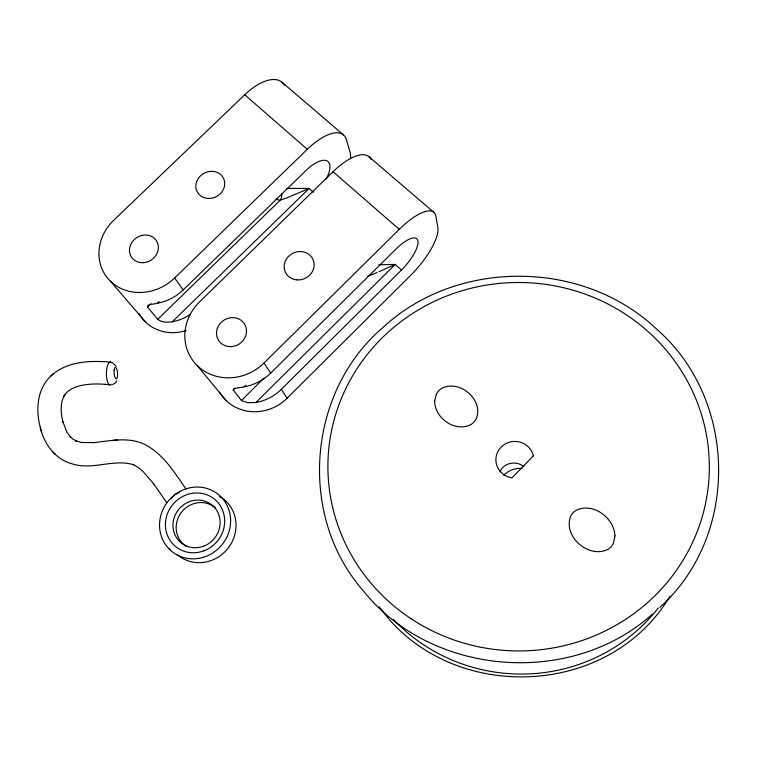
<?xml version="1.0" encoding="UTF-8"?>
<svg xmlns="http://www.w3.org/2000/svg" width="757" height="757" viewBox="0 0 757 757"><rect width="100%" height="100%" fill="white"/><g stroke="black" fill="none" stroke-linecap="round" stroke-linejoin="round"><path stroke-width="1.14" d="M500.017 471.725C503.774 462.357 516.548 460.521 523.929 466.634M105.658 384.405C92.184 383.127 72.047 384.178 64.714 394.917L64.97 394.558C59.595 402.79 60.891 413.407 63.039 422.472L62.812 421.583L66.919 432.19L70.751 437.385L70.127 436.685L73.003 439.164L76.287 441.038L75.52 440.697L81.482 442.476L94.332 442.59L93.745 442.637C110.494 440.829 128.804 436.59 144.748 444.454C163.313 453.831 174.432 472.538 186.033 488.975M110.437 362.139C88.938 360.2 63.446 361.411 48.145 378.869C36.771 392.012 35.976 411.06 40.235 427.175C43.821 443.716 55.233 459.357 72.133 463.852C92.392 470.57 113.692 458.468 133.809 464.798L133.137 464.495L138.9 467.911L143.168 471.611L153.775 483.95M116.815 380.79L115.215 383.042L112.538 384.613M64.146 395.854L63.872 396.299L64.97 394.558M669.973 596.194C608.562 699.6 448.409 704.171 379.21 606.736M170.874 498.721L174.621 494.879L179.693 492.135M659.839 607.407C739.835 535.454 737.555 399.639 656.792 329.295C583.079 259.045 456.509 258.44 382.238 328.141C307.446 392.372 297.766 515.706 362.783 590.167C431.074 676.351 570.693 687.536 652.364 614.192M503.793 475.15C508.458 470.419 515.309 467.798 521.952 468.545M255.885 402.516L395.173 264.43L401.494 270.012L281.301 389.325A44.852 41.758 -32.9 0 1 255.885 402.516L247.596 402.705L241.445 400.529L263.985 378.074M219.549 392.164A43.83 40.916 -33 0 0 287.121 398.201L410.597 275.425A45.467 14.96 -49.2 0 0 437.877 227.516L435.918 216.303A46.432 15.575 -49.3 0 0 399.261 229.362L264.013 363A47.909 44.228 -32.6 0 1 197.643 365.953A47.909 44.228 -32.6 0 1 199.64 301.797L333.052 171.716A45.534 18.14 -49.9 0 1 370.835 159.301M241.36 387.319L244.17 386.855L245.845 385.19M244.17 386.855A46.735 43.281 -32.7 0 0 270.656 373.106L396.006 249.025A27.555 9.179 -49.1 0 1 417.845 240.594A27.555 9.179 -49.1 0 1 401.494 270.012M241.417 400.5L233.222 390.035L234.897 388.379M157.153 303.292L157.456 303.235A45.486 40.906 -33.5 0 0 183.213 289.884L306.263 170.259A26.817 11.251 -49.9 0 1 326.769 160.825A26.817 11.251 -49.9 0 1 326.191 179.144M190.3 314.429A43.707 39.553 -33.7 0 1 172.293 321.782C167.448 322.51 161.714 322.539 157.711 319.34L280.241 200.17L286.752 197.889M172.293 321.782L309.111 188.474L313.398 192.25M284.424 85.267A44.341 21.366 -50.9 0 0 244.729 94.795L113.805 220.202A46.593 41.739 -33.5 0 0 110.683 281.424A46.593 41.739 -33.5 0 0 174.621 278.018L307.314 149.299A45.183 19.105 -50.2 0 1 346.356 139.525L350.018 151.949A44.266 18.367 -50 0 1 350.472 158.629M157.711 319.34L147.511 307.001L150.889 303.727M157.456 303.235L159.14 301.598M53.51 373.655L50.624 376.22M367.438 276.409L377.1 272.52M379.125 271.687L395.173 264.43L378.774 264.799M287.395 197.662L309.111 188.474L286.61 188.427M156.235 303.453C153.851 304.532 146.678 303.718 147.511 307.001M240.612 387.433C238.502 388.275 232.787 387.565 233.222 390.035M113.361 440.319L117.524 439.997M104.996 384.367L109.945 384.859M112.471 362.688L116.162 366.36M168.868 548.711L170.524 549.724M281.822 82.097L343.404 134.85M368.706 156.519L433.752 212.234M244.729 94.795L307.314 149.299M333.052 171.716L399.261 229.362M52.545 451.664L55.214 454.399M110.38 281.131L145.514 322.009M197.312 365.631L225.965 400.387M153.293 483.335L166.691 502.516M174.621 278.018L183.213 289.884M264.013 363L270.656 373.106M281.301 389.325L287.121 398.201M40.235 427.175L41.503 431.585M658.287 607.947A173.031 168.366 6.1 0 1 393.28 619.292M219.653 496.469A36.118 34.065 -50 0 1 228.926 547.065A36.118 34.065 -50 0 1 177.611 554.824M111.393 384.253A11.459 3.832 -89.3 0 1 106.387 373.438A11.459 3.832 -89.3 0 1 111.667 362.745M186.137 546.251A24.186 22.805 -49.9 0 1 181.33 512.442A24.186 22.805 -49.9 0 1 215.385 507.881M186.231 330.487A42.733 38.806 -33.8 0 1 139.023 313.379M281.699 193.584A8.866 7.466 -89.2 0 1 280.241 200.17A35.626 15.377 -50 0 1 276.144 198.959M434.65 400.917C434.527 417.807 454.522 432.332 470.248 424.914A14.497 13.891 -10.5 0 0 476.2 418.858C484.13 400.131 460.01 379.446 442.306 388.104A14.43 13.787 -12.8 0 0 436.392 394.075L434.65 400.917M614.977 535.947L613.388 543.318A15.358 14.78 21 0 1 607.284 549.696C588.227 558.477 562.924 536.306 570.617 516.312A15.244 14.705 17.7 0 1 576.683 510.019C593.639 502.449 614.353 518.176 614.977 535.947M533.363 455.894L512.006 477.828A18.953 18.3 0.3 0 1 495.882 459.196A18.953 18.3 0.3 0 1 513.104 441.511A18.953 18.3 0.3 0 1 533.363 455.894M411.004 618.696A190.717 184.216 0.9 0 0 708.789 480.884A190.717 184.216 0.9 0 0 436.06 300.567A190.717 184.216 0.9 0 0 411.004 618.696M203.311 557.313A36.771 34.623 -49.7 0 0 220.912 496.791A36.771 34.623 -49.7 0 0 161.023 514.741A36.771 34.623 -49.7 0 0 203.311 557.313M114.127 370.315A5.706 1.732 85.7 0 0 116.237 378.822A5.706 1.732 85.7 0 0 117.136 370.249A5.706 1.732 85.7 0 0 114.127 370.315M203.567 546.213A24.404 22.984 -49.8 0 0 212.528 505.487A24.404 22.984 -49.8 0 0 173.523 520.078A24.404 22.984 -49.8 0 0 203.567 546.213M203.898 550.831A30.64 28.851 -49.7 0 0 215.092 499.696A30.64 28.851 -49.7 0 0 166.143 518.072A30.64 28.851 -49.7 0 0 203.898 550.831M230.894 346.621A15.329 14.146 -32.6 0 0 244.804 324.498A15.329 14.146 -32.6 0 0 218.849 325.264A15.329 14.146 -32.6 0 0 230.894 346.621M297.274 279.91A15.206 13.957 -25.3 0 0 312.972 259.386A15.206 13.957 -25.3 0 0 287.215 257.919A15.206 13.957 -25.3 0 0 297.274 279.91M143.054 262.698A14.913 13.352 -33.5 0 0 156.86 241.455A14.913 13.352 -33.5 0 0 131.869 242.429A14.913 13.352 -33.5 0 0 143.054 262.698M208.203 198.448A14.78 13.191 -28.1 0 0 223.703 178.718A14.78 13.191 -28.1 0 0 198.949 177.535A14.78 13.191 -28.1 0 0 208.203 198.448"/></g></svg>
